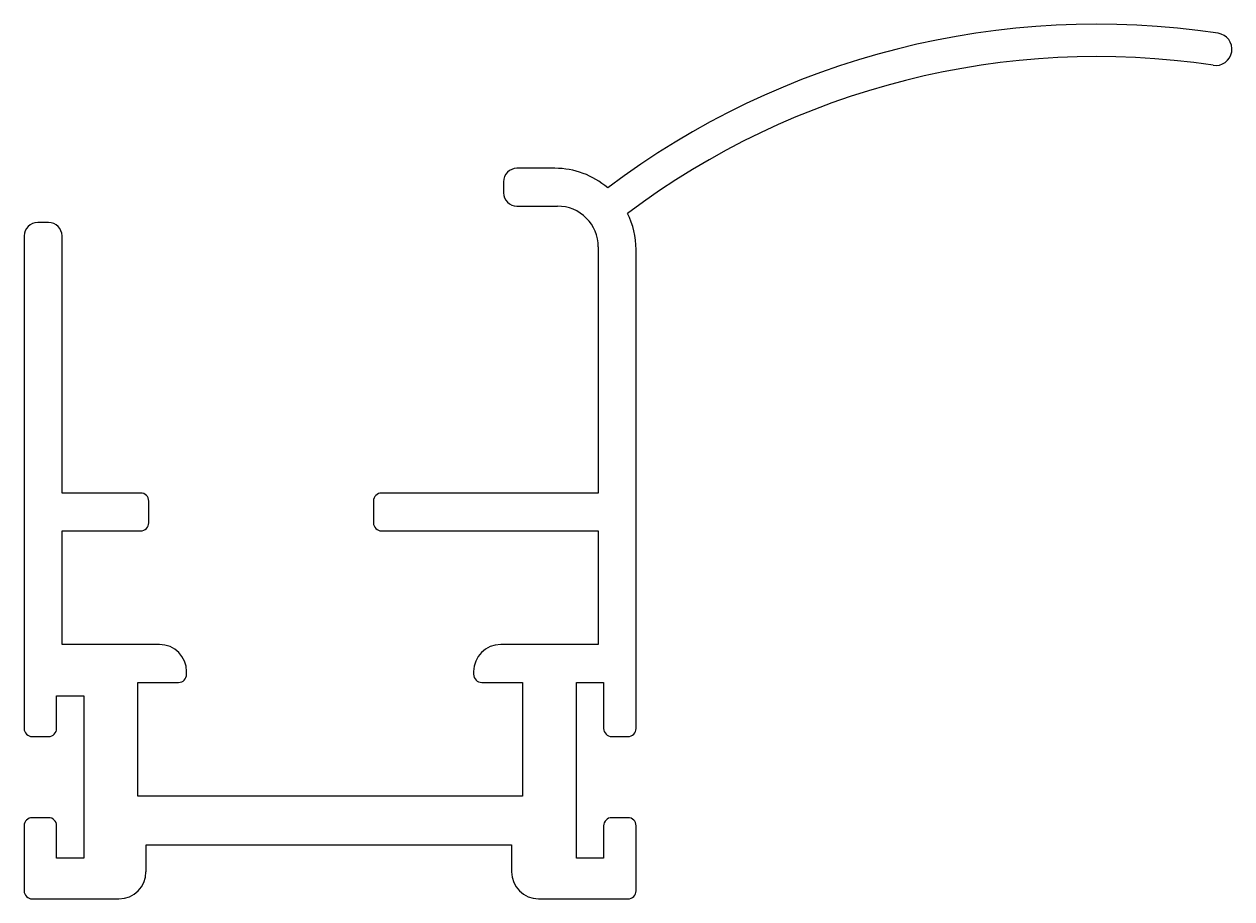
# Model space of a CAD drawing. Extents: x 2821.2 to 2865.8, y 1681 to 1713.3.
import ezdxf

# ---------------------------------------------------------------- set-up
doc = ezdxf.new("R2010")
doc.units = 0
doc.layers.get('0').update_dxf_attribs({"linetype": 'CONTINUOUS'})

msp = doc.modelspace()

# ---------------------------------------------------------------- linework, layer by layer
for p, q in [((2840.831, 1707.996), (2839.431, 1707.996)), ((2838.931, 1707.496), (2838.931, 1707.096)), ((2839.431, 1706.596), (2840.931, 1706.596)), ((2822.131, 1705.996), (2821.731, 1705.996)), ((2821.231, 1705.496), (2821.231, 1687.296)), ((2822.631, 1695.996), (2822.631, 1705.496)), ((2842.431, 1705.096), (2842.431, 1695.996)), ((2843.831, 1687.296), (2843.831, 1704.996)), ((2825.531, 1695.996), (2822.631, 1695.996)), ((2825.831, 1694.896), (2825.831, 1695.696)), ((2834.131, 1695.696), (2834.131, 1694.896)), ((2842.431, 1695.996), (2834.431, 1695.996)), ((2822.631, 1694.596), (2825.531, 1694.596)), ((2822.631, 1690.396), (2822.631, 1694.596)), ((2834.431, 1694.596), (2842.431, 1694.596)), ((2842.431, 1694.596), (2842.431, 1690.396)), ((2826.231, 1690.396), (2822.631, 1690.396)), ((2842.431, 1690.396), (2838.831, 1690.396)), ((2827.231, 1689.296), (2827.231, 1689.396)), ((2837.831, 1689.396), (2837.831, 1689.296)), ((2825.431, 1688.996), (2826.931, 1688.996)), ((2825.431, 1684.796), (2825.431, 1688.996)), ((2838.131, 1688.996), (2839.631, 1688.996)), ((2839.631, 1688.996), (2839.631, 1684.796)), ((2841.631, 1682.496), (2841.631, 1688.996)), ((2841.631, 1688.996), (2842.631, 1688.996)), ((2842.631, 1688.996), (2842.631, 1687.296)), ((2822.431, 1687.296), (2822.431, 1688.496)), ((2822.431, 1688.496), (2823.431, 1688.496)), ((2823.431, 1688.496), (2823.431, 1682.496)), ((2821.531, 1686.996), (2822.131, 1686.996)), ((2842.931, 1686.996), (2843.531, 1686.996)), ((2839.631, 1684.796), (2825.431, 1684.796)), ((2821.231, 1683.696), (2821.231, 1681.296)), ((2822.131, 1683.996), (2821.531, 1683.996)), ((2822.431, 1682.496), (2822.431, 1683.696)), ((2842.631, 1683.696), (2842.631, 1682.496)), ((2843.531, 1683.996), (2842.931, 1683.996)), ((2843.831, 1681.296), (2843.831, 1683.696)), ((2825.731, 1681.996), (2825.731, 1682.996)), ((2825.731, 1682.996), (2839.231, 1682.996)), ((2839.231, 1682.996), (2839.231, 1681.996)), ((2823.431, 1682.496), (2822.431, 1682.496)), ((2842.631, 1682.496), (2841.631, 1682.496)), ((2821.531, 1680.996), (2824.731, 1680.996)), ((2840.231, 1680.996), (2843.531, 1680.996))]:
    msp.add_line(p, q)
for centre, radius, start, end in [((2860.844, 1683.325), 30, 81.4183, 127.0233), ((2865.231, 1712.396), 0.6, 261.4184, 81.4184), ((2860.844, 1683.325), 28.8, 81.4183, 126.9847), ((2839.431, 1707.496), 0.5, 90.0237, 179.9763), ((2840.831, 1704.996), 3, 49.4896, 90), ((2839.431, 1707.096), 0.5, 180.0237, 269.9763), ((2840.931, 1705.096), 1.5, 359.9995, 90.0005), ((2821.731, 1705.496), 0.5, 90.0237, 179.9763), ((2822.13, 1705.496), 0.5, 0.0237, 89.9763), ((2840.831, 1704.996), 3, 359.9996, 26.4122), ((2825.531, 1695.696), 0.3, 0.0239, 89.9763), ((2834.431, 1695.696), 0.3, 90.0237, 179.9761), ((2825.531, 1694.896), 0.3, 270.0237, 359.9769), ((2834.431, 1694.896), 0.3, 180.0231, 269.9763), ((2826.23, 1689.396), 1, 0.0237, 89.9763), ((2838.831, 1689.396), 1, 90.0237, 179.9763), ((2826.931, 1689.296), 0.3, 270.0239, 359.9761), ((2838.131, 1689.296), 0.3, 180.0239, 269.9761), ((2821.531, 1687.296), 0.3, 180.0239, 269.9763), ((2822.131, 1687.296), 0.3, 270.0237, 359.9761), ((2842.931, 1687.296), 0.3, 180.0239, 269.9765), ((2843.531, 1687.296), 0.3, 270.0239, 359.9761), ((2821.531, 1683.696), 0.3, 90.0237, 179.9761), ((2822.131, 1683.696), 0.3, 0.0239, 89.9763), ((2842.931, 1683.696), 0.3, 89.9998, 179.9999), ((2843.531, 1683.696), 0.3, 0.0001, 89.9999), ((2824.73, 1681.996), 1, 270.0237, 359.9763), ((2840.231, 1681.996), 1, 180.0237, 269.9763), ((2821.531, 1681.296), 0.3, 180.0001, 270), ((2843.531, 1681.296), 0.3, 270.0001, 359.9999)]:
    msp.add_arc(centre, radius, start, end)

doc.saveas('drawing.dxf')
